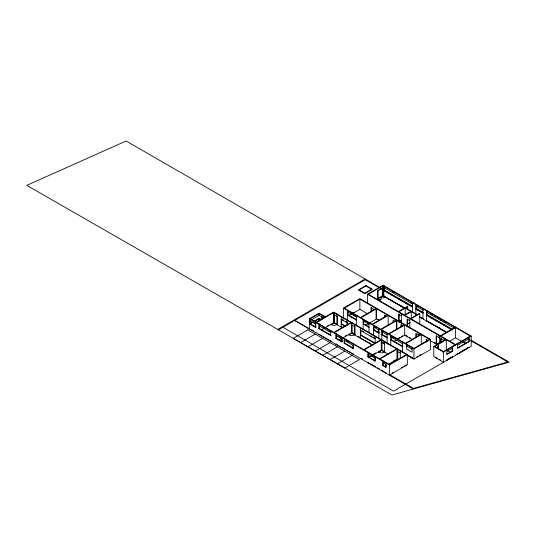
<?xml version="1.0" encoding="UTF-8"?>
<svg xmlns="http://www.w3.org/2000/svg" width="536" height="536" viewBox="0 0 536 536"><rect width="100%" height="100%" fill="white"/><g stroke="black" fill="none" stroke-linecap="round" stroke-linejoin="round"><path stroke-width="0.8" d="M407.373 324.997C406.985 324.461 407.836 324.622 407.233 325.198M277.695 329.419L365.096 278.961M278.432 329.848L365.833 279.383M309.373 328.997L309.373 318.786L319.094 313.178L325.432 316.83M324.99 317.084L319.094 313.687L310.257 318.786L316.146 322.19M311.617 319.704L319.094 315.389L323.811 318.109M312.669 321.989L309.815 323.637L316.146 327.295L315.704 327.55L309.815 324.146L309.815 320.742L315.704 324.146L316.146 323.891L314.183 322.759M314.096 321.165L319.094 318.277L321.573 319.711M309.815 324.146L312.977 322.324M314.337 321.54L319.094 318.786L321.084 319.938M315.704 322.444L333.68 312.066L407.347 354.598L407.347 364.808L389.37 375.18L389.37 364.976L309.373 318.786M333.68 312.582L316.588 322.444L333.828 332.4L350.919 322.531L333.68 312.582L333.68 322.786L321.573 329.774M334.417 312.495L333.975 312.749L333.975 322.953M343.375 318.357L343.375 308.153L359.877 298.626L430.442 339.368L430.442 349.573L413.946 359.1L407.387 355.314M367.482 303.657L367.482 294.231L383.099 285.219L471.198 336.079L471.198 346.29L393.525 391.133L282.914 327.262M376.078 308.488L359.877 299.135L344.259 308.153L360.467 317.506L376.078 308.488L376.078 318.699M419.782 323.918L419.782 313.707L410.945 318.813L440.404 335.824L455.138 327.322L383.099 285.728L368.366 294.231L398.422 311.584L407.26 306.478L407.702 306.733L407.702 309.875M384.279 285.896L383.836 286.15L383.836 296.361L384.279 296.106M314.337 326.638L315.697 325.855M318.873 324.273L319.315 324.019M378.992 289.628L381.016 288.462M337.365 314.197L336.923 314.451L336.923 324.655A4.167 2.405 0 0 1 331.027 324.655L334.062 323.007M377.867 298.699L380.366 299.979L377.646 298.572L377.646 290.405L378.088 290.659L382.805 287.939M347.944 310.277L347.502 310.532L347.502 319.912M412.144 306.411L384.279 290.318L383.836 290.572L412.412 307.074M318.873 328.695L319.315 328.441L331.101 335.248L330.658 335.502L318.873 328.695L318.873 325.633L330.658 332.441L331.101 332.186M341.64 316.662L341.198 316.917L341.198 327.127L341.64 326.866M315.704 332.655L316.146 332.4M327.496 325.848L328.87 325.057M347.944 314.699L347.502 314.954L356.34 320.059L356.782 319.804L347.944 314.699L347.944 311.637L347.502 311.892L356.34 316.997L356.782 316.743L353.378 314.779M331.027 324.655L334.417 322.699L337.365 324.401L337.365 316.24L336.923 316.495L333.975 314.793M300.535 342.605L315.269 334.102M349.834 314.632L351.268 313.801M352.701 312.97L354.135 312.146M377.646 298.572L382.362 295.852L384.942 297.339L382.583 295.979M349.224 315.49L359.877 309.339L367.575 313.788M404.553 308.321L383.099 295.932L378.088 298.827L378.088 290.659M318.873 334.484L319.315 334.23M336.923 324.655L337.365 324.401M347.529 320.066L347.087 320.32L347.087 325.084M345.566 326.076L341.64 323.804L341.198 324.066L345.124 326.33M356.782 315.382L356.34 315.637L356.34 325.841M371.073 311.724L371.073 307.637L371.515 307.383L371.515 311.47M330.658 331.081L331.101 330.826M307.899 346.859L322.632 338.35M375.783 308.321L376.225 308.066M351.361 322.786L334.27 332.655L363.736 349.666L380.828 339.797L351.361 322.786L351.361 332.997L372.272 345.07M352.098 322.699L351.656 322.953L351.656 333.164M376.52 308.743L360.909 317.761L372.105 324.226L387.722 315.208L376.52 308.743L376.52 318.954L365.874 325.097M335.891 334.102L336.333 333.841M363.555 319.295L363.113 319.55L363.113 329.754M335.891 335.462L336.333 335.208L336.333 338.27L342.223 341.666L342.223 338.605L341.787 338.859L335.891 335.462L335.891 338.524L341.787 341.928L342.223 341.666M355.046 324.401L354.604 324.655L354.604 334.866A4.167 2.405 0 0 1 348.708 334.866L351.743 333.218M330.658 341.285L331.101 341.03M335.891 338.524L336.333 338.27M315.269 351.113L329.995 342.605M368.795 326.739L363.555 323.717L363.113 323.972L369.009 327.375M341.787 337.499L342.223 337.245M345.224 336.025L346.645 335.208M339.255 339.985L351.361 332.997M360.788 327.717L360.346 327.972L360.346 338.183L360.788 337.928L357.914 336.266M369.451 322.692L369.009 322.953L369.009 332.333M348.708 334.866L352.098 332.91L352.098 324.742L351.656 324.997L354.604 326.699L355.046 326.444L355.046 334.611L354.604 334.866M344.139 338.859L344.581 338.605M335.891 344.306L336.333 344.052M387.428 315.041L387.87 314.786M344.139 340.226L344.581 339.971L344.581 343.033L353.425 348.132L353.425 345.07L352.983 345.325L344.139 340.226L344.139 343.288L352.983 348.387L353.425 348.132M396.412 320.226L388.158 315.463L372.547 324.481L380.795 329.245L396.412 320.226L396.412 329.653M412.854 302.398L412.412 302.652L412.412 312.032M374.021 325.332L373.579 325.587L373.579 334.966M322.632 355.361L337.365 346.859M344.139 343.288L344.581 343.033M405.196 308.18L398.858 311.838L404.459 315.074L410.797 311.416L405.196 308.18L405.196 315.248M407.702 306.733L405.638 307.925L417.276 314.645L419.34 313.453L419.782 313.707M375.341 327.456L374.021 326.692L373.579 326.947L378.878 330.009L379.32 329.754M375.522 343.368L360.788 334.866L360.346 335.121L375.079 343.623L375.079 336.481L375.522 336.226M416.318 304.394L415.876 304.649L415.876 314.036M374.021 329.754L373.579 330.009L378.878 333.07L379.32 332.816L374.021 329.754L374.021 326.692M417.732 306.572L416.318 305.755L415.876 306.016L422.951 310.096L423.393 309.841M379.32 328.394L378.878 328.648L378.878 338.859M393.169 322.029L393.169 320.401L393.612 320.146L393.612 321.774M401.806 315.583L401.363 315.838L398.71 314.304L398.71 321.654M344.139 349.07L344.581 348.815M352.983 343.965L353.425 343.71M396.117 320.059L396.56 319.804M411.239 311.671L404.901 315.329L410.502 318.558L416.834 314.9L411.239 311.671L411.239 318.732M416.318 308.823L415.876 309.078L422.951 313.158L423.393 312.903L416.318 308.823L416.318 305.755M396.854 320.481L381.237 329.499L388.6 333.754L404.218 324.736L396.854 320.481L396.854 329.117M376.801 332.226L378.932 331M329.995 359.616L344.728 351.113M382.269 330.096L381.826 330.35L381.826 339.73M399.776 321.01L401.136 320.22M398.858 322.049L401.678 320.421M423.393 308.481L422.951 308.736L422.951 318.94L423.393 318.685M387.575 337.58L382.269 334.518L381.826 334.772L387.133 337.834M375.522 338.605L375.079 338.859L360.346 330.357L360.788 330.102L360.788 334.866M400.982 327.355L400.982 324.91L401.417 324.649L401.417 326.283M387.575 333.158L387.133 333.412L387.133 343.616L388.6 344.467M426.85 310.478L426.408 310.733L426.408 320.943L426.85 320.689M403.923 324.568L404.365 324.314M352.983 354.175L353.425 353.921M337.365 363.87L352.098 355.361M404.66 324.99L389.042 334.008L405.25 343.362L420.867 334.35L404.66 324.99L404.66 335.201L412.358 339.643M407.012 324.314L409.826 322.692M408.432 323.523L409.953 322.759M410.067 322.826L408.405 323.51M381.27 340.052L364.178 349.921L379.501 358.765L396.586 348.896L381.27 340.052L381.27 350.263L369.163 357.251M382 339.971L381.565 340.226L381.565 350.43M391.253 335.281L390.811 335.536L390.811 345.747M451.975 329.406L426.85 314.9L426.408 315.155L452.25 330.075M384.948 341.666L384.506 341.921L384.506 352.132A4.167 2.405 0 0 1 378.617 352.132L381.652 350.484M367.863 352.554L368.306 352.299M403.038 346.511L391.253 339.703L390.811 339.965L402.596 346.765M367.863 353.921L368.306 353.66L368.306 356.721L375.374 360.808L375.374 357.747L374.932 358.001L367.863 353.921L367.863 356.983L374.932 361.063L375.374 360.808M398.543 338.223L399.963 337.405M401.377 336.581L402.797 335.764M394.014 341.345L396.144 340.119M397.565 339.295L404.66 335.201M367.863 356.983L368.306 356.721M368.721 356.996L370.142 356.172M372.996 354.531L375.843 352.882M378.617 352.132L382 350.175L384.359 351.536M374.932 356.641L375.374 356.386M384.506 352.132L384.948 351.877M403.038 342.089L402.596 342.343L402.596 352.547M367.863 362.765L368.306 362.51M420.572 334.176L421.015 333.921M421.309 334.605L405.692 343.616L413.946 348.38L429.557 339.368L421.309 334.605L421.309 344.025M397.029 349.157L379.944 359.02L389.37 364.467L406.462 354.598L397.029 349.157L397.029 359.361L388.486 364.292M397.766 349.07L397.323 349.325L397.323 359.529M407.166 344.467L406.724 344.722L406.724 349.15L412.03 352.212L412.03 347.79L412.472 347.529M382.738 361.15L383.18 360.896M400.714 350.772L400.271 351.026L400.271 357.968M374.932 366.845L375.374 366.591L373.961 365.773M385.685 362.852L386.128 362.591M382.738 365.572L383.18 365.317L386.128 367.019L386.128 363.957L385.685 364.212L382.738 362.51L382.738 365.572L385.685 367.274L386.128 367.019M412.472 348.896L412.03 349.15L406.724 346.089M429.262 339.194L429.705 338.94M343.375 308.153L413.946 348.896L430.442 339.368M393.739 360.748L395.166 359.931M384.928 366.349L386.349 365.525M397.029 359.361L397.417 359.582L394.382 361.231L397.766 359.274L397.766 351.113M454.843 326.638L454.401 326.893L454.401 328.253L426.408 312.093M440.11 335.657L439.667 335.911L439.667 343.67M389.37 364.976L407.347 354.598M455.58 327.576L440.847 336.079L455.58 344.588L470.313 336.079L455.58 327.576L455.58 337.781L465.402 343.455M382.738 371.354L383.18 371.1L381.237 369.974M444.679 338.29L444.237 338.544L444.237 340.588L440.699 338.544L440.699 342.631M385.685 373.056L386.128 372.801M412.03 357.994L412.472 357.74M439.641 342.986A4.998 2.888 0 0 0 436.579 343.824L436.137 344.078L436.137 335.911L439.667 337.955M471.198 336.079L443.5 352.072L443.5 362.276L433.778 356.668L433.778 346.457L445.858 339.482M416.78 356.949L418.201 356.132M419.621 355.308L421.041 354.49M392.218 373.029L393.645 372.205M401.477 367.683L402.898 366.858M404.325 366.041L406.462 364.808M436.371 347.516L438.488 346.29L438.053 346.035L438.053 348.48M449.269 341.425L455.58 337.781M442.749 351.991L455.138 344.842M447.031 353.948L452.263 350.926L452.706 351.18L452.706 348.119L446.816 351.516L446.816 354.584L452.706 351.18M457.751 347.757L468.839 341.352L469.281 341.613L469.281 338.544L457.496 345.352L457.496 348.413L469.281 341.613M448.994 358.597L451.613 357.083M462.602 350.738L465.375 349.137M466.762 348.34L468.149 347.536M446.548 360.212L451.788 357.19M457.228 354.048L468.323 347.643M446.635 360.266L452.531 356.862M457.322 354.095L469.107 347.295M382.362 285.641L382.805 285.896L382.805 296.106M392.138 291.798L393.565 292.623M410.71 302.518L412.144 303.349M431.158 314.324L432.592 315.155M434.033 315.985L435.467 316.81M437.617 318.056L439.058 318.887M440.492 319.711L441.925 320.541M444.076 321.788L445.517 322.612M383.836 287.51L412.412 304.013M468.839 336.93L469.281 337.184M382.476 288.991L126.141 141.001L26.8 185.362L391.903 394.998L509.2 362.155L470.822 339.998M383.923 289.829L412.164 306.136M416.512 308.642L423.031 312.408M426.649 314.498L452.719 329.546M365.244 279.725L378.992 287.665M380.439 288.495L382.61 289.748M384.781 291.008L386.228 291.839M387.675 292.676L389.846 293.929M391.293 294.767L392.741 295.597M394.188 296.435L396.359 297.688M397.806 298.525L402.871 301.446M404.318 302.284L409.383 305.205M415.896 308.964L418.79 310.639M420.237 311.476L421.685 312.307M427.473 315.65L428.914 316.488M430.361 317.319L435.426 320.247M436.873 321.084L438.321 321.915M440.492 323.168L441.939 324.005M443.386 324.843L445.557 326.096M447.004 326.927L448.451 327.764M449.898 328.601L451.346 329.432M470.883 340.715L507.78 362.021L413.484 388.426L389.96 374.845M389.994 299.403L392.138 300.642M399.997 305.178L401.424 306.002M402.851 306.827L404.285 307.657M429.725 322.344L431.158 323.175M436.183 326.076L440.492 328.561M441.925 329.385L443.359 330.216M464.089 342.182L465.509 343.007M384.098 296.207L401.25 306.11M402.677 306.934L404.104 307.758M420.385 317.158L422.509 318.377M426.676 320.789L445.336 331.563M384.011 296.254L404.734 308.22M420.298 317.205L422.422 318.431M426.589 320.836L445.965 332.025M419.413 316.903L446.508 332.541M468.839 347.14L469.281 347.395M457.054 343.737L457.496 343.991M367.482 294.231L455.58 345.097M438.696 336.883L440.11 337.7M409.765 320.682L407.112 319.155L407.112 326.504M452.263 346.497L452.706 346.758M457.054 353.941L457.496 354.195M438.053 343.991L438.488 344.246L438.488 349.552M434.441 342.591L437.992 344.635M430.341 340.729L437.55 344.896M450.381 352.299L446.3 349.948L446.3 339.737L434.663 346.457L443.5 351.562M455.138 355.046L455.58 355.301M417.645 334.022L419.668 335.188M371.073 307.637L374.436 309.587M386.248 316.401L384.48 315.382L384.48 317.828M393.169 320.401L394.938 321.419M400.982 324.91L402.744 325.928M419.226 335.442L415.856 333.499L415.856 337.58M428.083 340.554L426.321 339.536L426.321 341.988M452.263 356.708L452.706 356.963M433.778 346.457L443.5 352.072M377.679 319.108L379.126 319.945M405.343 335.08L407.876 336.548M409.283 337.358L410.683 338.162M376.52 318.954L379.414 320.622M446.374 360.112L446.816 360.366M435.339 357.056L437.383 358.236M439.42 359.415L440.78 360.199M365.525 321.788L363.555 320.655L363.555 323.717M367.488 322.92L368.795 323.677M392.64 337.445L394.027 338.243M363.113 320.91L369.009 324.314M387.133 334.772L381.826 331.71L382.269 331.456L382.269 334.518M390.811 336.903L402.596 343.703M409.819 356.206L411.146 356.976M407.655 355.16L411.628 357.458M407.561 355.214L412.204 357.894M382.59 342.35L383.769 343.033M343.603 320.18L341.64 319.041L341.64 323.804M345.566 321.312L346.872 322.069M362.195 330.913L363.596 331.724M370.611 335.771L372.011 336.581M373.418 337.392L374.818 338.203M381.565 342.263L384.506 343.965M397.323 351.368L400.271 353.07M341.198 319.302L347.087 322.699L347.529 322.444L347.529 324.829M351.361 332.481L355.046 334.611M369.21 342.785L370.611 343.596M360.527 338.082L372.54 344.916M333.68 322.786L342.504 327.878M381.27 350.263L388.064 354.182M323.476 327.784L324.863 328.581M329.024 330.987L330.411 331.784M338.953 336.715L340.916 337.854M346.625 341.144L347.985 341.928M371.837 355.703L373.961 356.929M311.563 329.754L313.533 330.886M342.223 347.455L343.991 348.474M360.983 358.283L362.363 359.08M371.133 364.138L372.547 364.956M377.438 367.783L379.501 368.976M319.054 334.377L330.926 341.13M336.065 344.206L341.961 347.609M344.996 349.358L353.244 354.021M368.038 362.664L375.2 366.691M382.918 371.254L385.866 372.956M294.787 320.407L309.52 328.91M294.639 320.488L413.316 389.009M468.839 338.29L468.839 341.352M452.263 347.864L452.263 350.926M441.141 338.29L441.141 342.377M436.579 335.657L436.579 343.824M426.85 311.838L426.85 314.9M426.763 339.281L426.763 341.734M416.298 334.062L416.298 337.325M413.946 348.896L413.946 359.1M409.765 318.645L409.765 328.032M407.554 318.9L407.554 327.067M401.363 313.795L401.363 323.188M399.153 314.049L399.153 322.216M391.253 336.642L391.253 339.703M388.158 315.463L388.158 325.674M385.685 364.212L385.685 367.274M384.922 315.128L384.922 316.756M384.279 287.256L384.279 290.318M383.099 285.728L383.099 295.932M383.18 362.256L383.18 365.317M382.362 288.502L382.362 295.852M382 342.008L382 350.175M374.932 358.001L374.932 361.063M359.877 299.135L359.877 309.339M352.983 345.325L352.983 348.387M341.787 338.859L341.787 341.928M334.417 314.538L334.417 322.699M330.658 332.441L330.658 335.502M322.484 318.377L322.484 316.83L322.042 317.091L322.042 319.409M321.747 316.917L321.747 319.637M319.315 325.379L319.315 328.441M319.094 313.687L319.094 315.389M319.094 318.786L319.094 320.977M315.704 324.146L315.704 327.55M310.257 320.488L310.257 323.891M394.985 361.519A4.167 2.405 0 0 1 394.382 361.231M384.942 297.339A3.337 1.923 0 0 1 380.225 297.339A3.337 1.923 0 0 1 380.225 300.06M365.947 285.521L358.289 289.942L364.768 293.688L372.433 289.266L365.947 285.521M365.947 286.03L359.174 289.942L364.768 293.179L371.548 289.266L365.947 286.03M307.899 329.848L293.165 338.35L344.728 368.125L359.462 359.616L307.899 329.848"/></g></svg>
